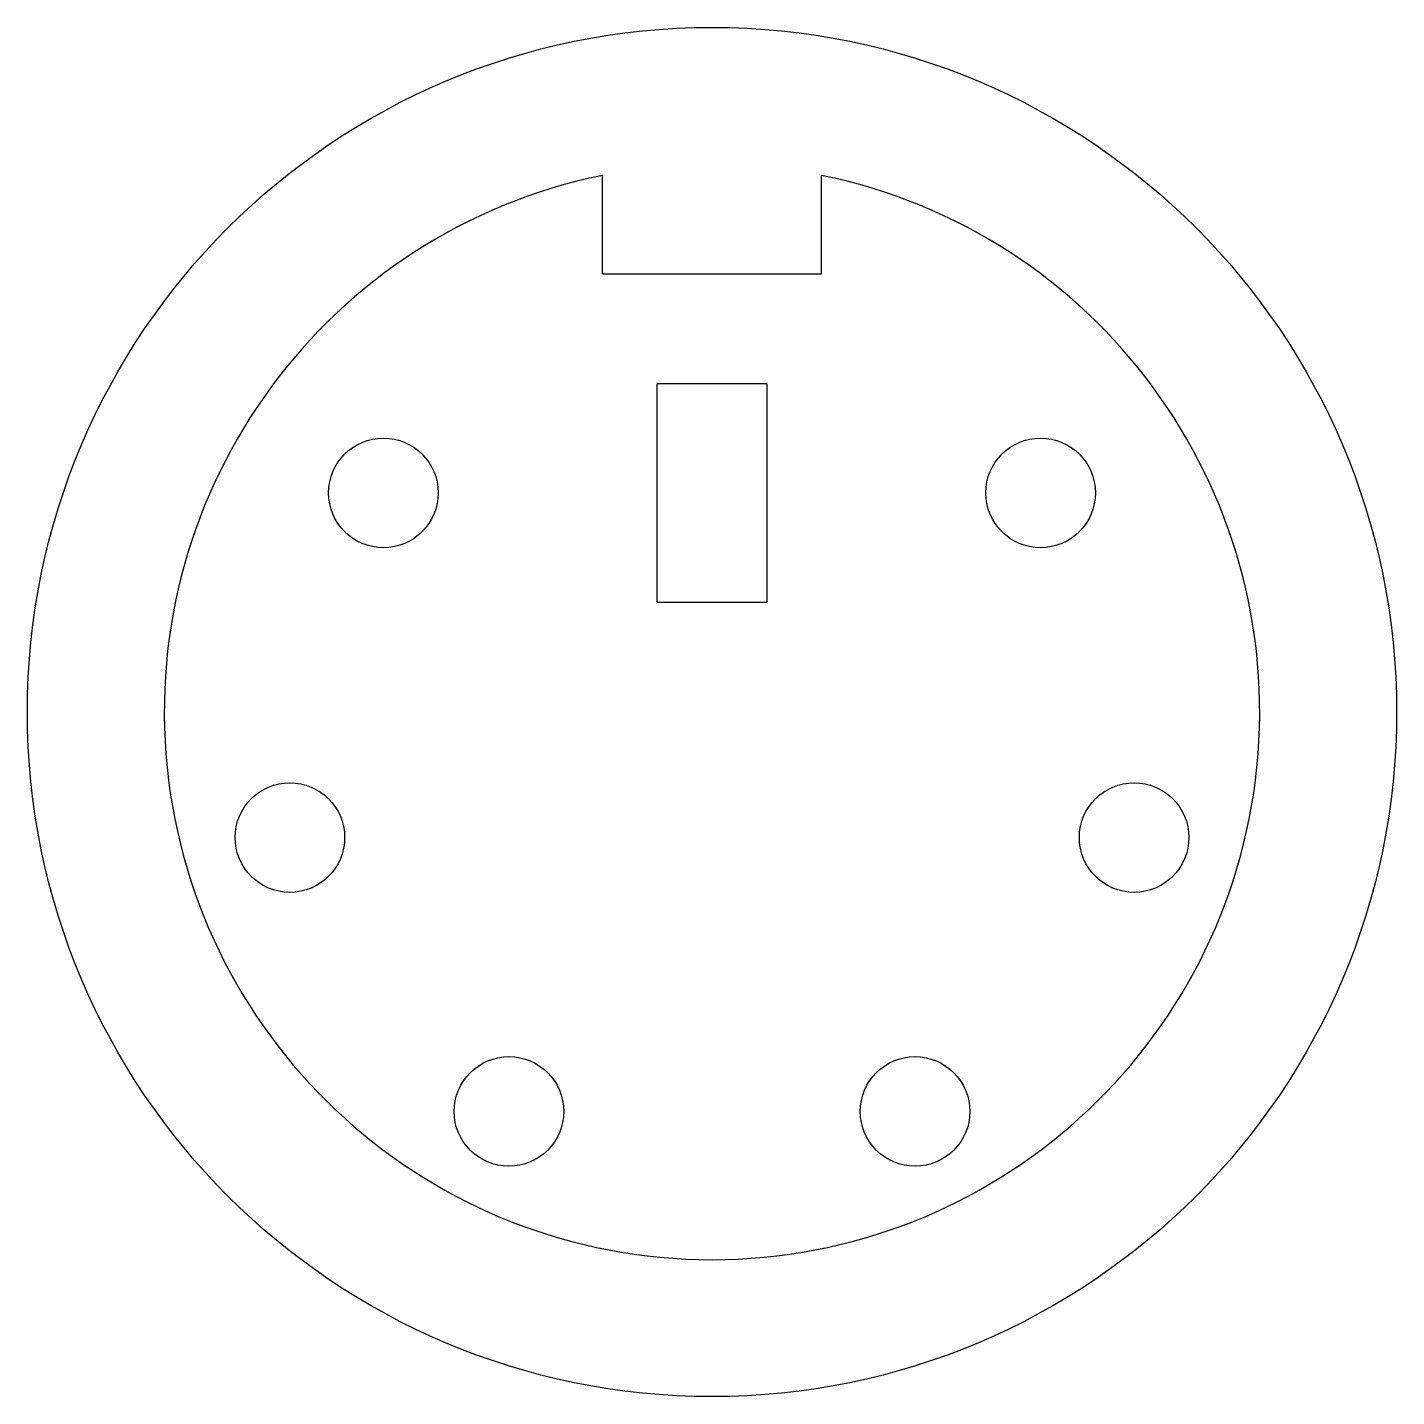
# Model space of a CAD drawing. Header units: millimetres. Extents: x -3.12 to 3.12, y -3.12 to 3.12.
import ezdxf

# ---------------------------------------------------------------- set-up
doc = ezdxf.new("R2010")
doc.units = ezdxf.units.MM
for name, color, linetype in [('Cheie', 5, 'Continuous'), ('Pini', 2, 'Continuous'), ('Port PS2', 3, 'Continuous')]:
    doc.layers.add(name, color=color, linetype=linetype)

msp = doc.modelspace()

# ---------------------------------------------------------------- linework, layer by layer
at = {"layer": 'Cheie'}
for p, q in [((-0.25, 1.5), (0.25, 1.5)), ((-0.25, 0.5), (-0.25, 1.5)), ((0.25, 1.5), (0.25, 0.5)), ((0.25, 0.5), (-0.25, 0.5))]:
    msp.add_line(p, q, dxfattribs=at)
at = {"layer": 'Pini'}
for centre in [(-1.5, 1), (1.5, 1), (-1.9268, -0.5732), (1.9268, -0.5732), (-0.9268, -1.8232), (0.9268, -1.8232)]:
    msp.add_circle(centre, 0.25, dxfattribs=at)
at = {"layer": 'Port PS2'}
for p, q in [((-0.5, 2), (-0.5, 2.4495)), ((0.5, 2), (0.5, 2.4495)), ((-0.5, 2), (0.5, 2))]:
    msp.add_line(p, q, dxfattribs=at)
msp.add_circle((0, 0), 3.125, dxfattribs=at)
msp.add_arc((0, 0), 2.5, 101.53696, 78.46304, dxfattribs=at)

doc.saveas('drawing.dxf')
